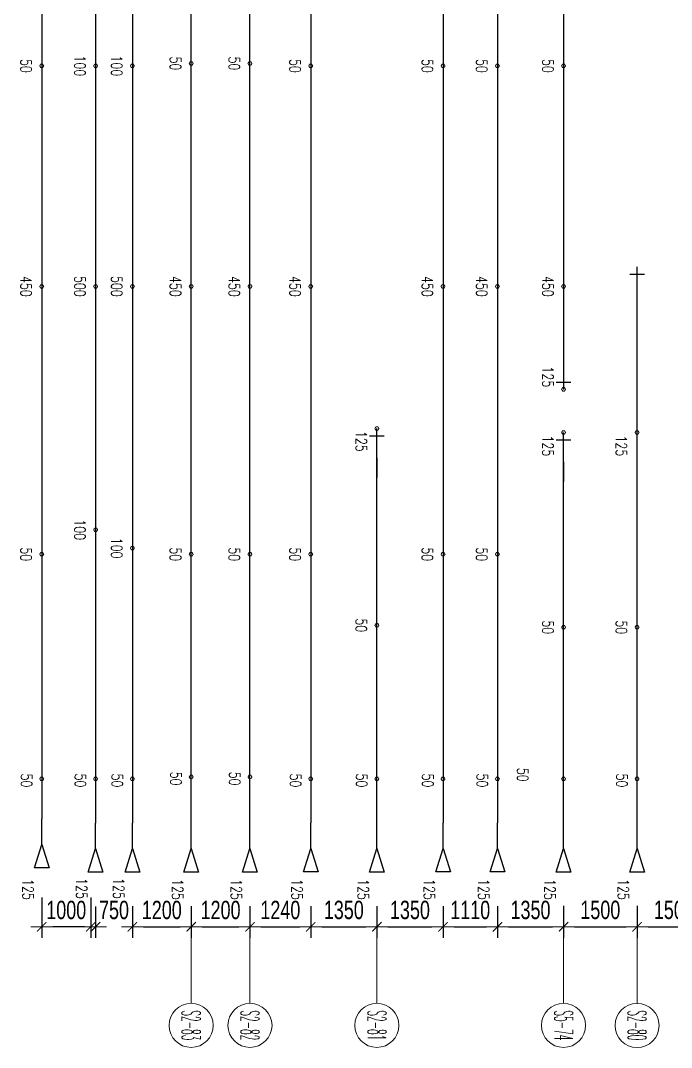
# Model space of a CAD drawing. Header units: millimetres. Extents: x 131629 to 589785, y -24154 to 45581.
# Drawn here: x 507718 to 521002, y 3670 to 24625 of the extents above; entities that cross this region are included whole.
import ezdxf
from ezdxf.enums import TextEntityAlignment as Align

# ---------------------------------------------------------------- set-up
doc = ezdxf.new("R2010")
doc.units = ezdxf.units.MM
doc.layers.get('0').update_dxf_attribs({"lineweight": 20})
doc.layers.get('Defpoints').update_dxf_attribs({"color": 151, "lineweight": 9})
doc.layers.add('ARES_TAG', color=3, linetype='Continuous')
doc.layers.add('NDC_S_TENDON', color=10, linetype='Continuous')
doc.layers.add('Current_plane_Column', color=7, linetype='Continuous', true_color=0x4b00ff)
for name, color, linetype, lineweight in [('NDC_S-ANNO', 7, 'Continuous', 20), ('NDC_S-TENDON', 6, 'Continuous', 35), ('NDC_S_DIM', 1, 'Continuous', 15), ('NDC_S_SYMBOL', 1, 'Continuous', 15)]:
    doc.layers.add(name, color=color, linetype=linetype, lineweight=lineweight)
doc.styles.add('ARES_ROMANS_0.36', font='romans.shx', dxfattribs={"width": 0.36, "bigfont": 'vns.shx'})
doc.styles.add('ARIAL', font='arial.ttf', dxfattribs={"width": 0.7})
doc.styles.add('NDC_ANNO', font='', dxfattribs={"width": 0.8})
doc.styles.get('NDC_ANNO').set_extended_font_data('Dotum')
doc.dimstyles.new('NDC_dim_150', dxfattribs={"dimscale": 150, "dimtxt": 2.5, "dimasz": 1.5, "dimexe": 1.5, "dimexo": 2.5, "dimgap": 1, "dimtad": 1, "dimdec": 0, "dimzin": 0, "dimdsep": 46, "dimtxsty": 'ARIAL', "dimblk": 'DIMMARK', "dimcen": 0.09, "dimdle": 1.2, "dimclrd": 1, "dimclre": 1, "dimclrt": 3, "dimadec": 0, "dimazin": 0, "dimtfac": 1, "dimtdec": 0, "dimtix": 1, "dimtofl": 0, "dimtmove": 0, "dimatfit": 3, "dimfxl": 4, "dimfxlon": 1, "dimtolj": 1, "dimtzin": 0, "dimarcsym": 0})

# ---------------------------------------------------------------- blocks, each defined once
blk = doc.blocks.new('*U564')
at = {"layer": 'NDC_S_TENDON'}
blk.add_line((2787, 0), (26089, 0), dxfattribs=at)
blk.add_lwpolyline([(26609, 0), (27089, 150), (27089, -150), (26609, 0), (26089, 0)], dxfattribs=at)
at = {"layer": 'ARES_TAG', "style": 'ARES_ROMANS_0.36', "width": 0.36}
blk.add_attdef('S3', text='', height=375, dxfattribs=at).set_placement((-10591, 0), align=Align.MIDDLE_CENTER)
blk = doc.blocks.new('*U560')
at = {"layer": 'NDC_S_SYMBOL', "color": 3}
blk.add_line((-20343, 0), (-18843, 0), dxfattribs=at)
blk.add_circle((-20793, 0), 450, dxfattribs=at)
at = {"layer": 'NDC_S_TENDON'}
for p, q in [((-16664, 0), (-3144, 0)), ((-3144, 0), (2787, 0))]:
    blk.add_line(p, q, dxfattribs=at)
blk.add_lwpolyline([(-17184, 0), (-17664, 150), (-17664, -150), (-17184, 0), (-16664, 0)], dxfattribs=at)
at = {"layer": 'ARES_TAG', "style": 'ARES_ROMANS_0.36', "width": 0.36}
blk.add_attdef('S3', text='', height=375, dxfattribs=at).set_placement((-20793, 0), align=Align.MIDDLE_CENTER)
blk = doc.blocks.new('*U561')
at = {"layer": 'NDC_S_SYMBOL', "color": 3}
blk.add_line((-20343, 0), (-18843, 0), dxfattribs=at)
blk.add_circle((-20793, 0), 450, dxfattribs=at)
at = {"layer": 'NDC_S_TENDON'}
for p, q in [((-16664, 0), (-3144, 0)), ((-3144, 0), (2787, 0))]:
    blk.add_line(p, q, dxfattribs=at)
blk.add_lwpolyline([(-17184, 0), (-17664, 150), (-17664, -150), (-17184, 0), (-16664, 0)], dxfattribs=at)
at = {"layer": 'ARES_TAG', "style": 'ARES_ROMANS_0.36', "width": 0.36}
blk.add_attdef('S3', text='', height=375, dxfattribs=at).set_placement((-20793, 0), align=Align.MIDDLE_CENTER)
blk = doc.blocks.new('*U558')
at = {"layer": 'NDC_S_SYMBOL', "color": 3}
blk.add_line((-8263, 0), (-6763, 0), dxfattribs=at)
blk.add_circle((-8713, 0), 450, dxfattribs=at)
at = {"layer": 'NDC_S_TENDON'}
for p, q in [((-4584, 0), (-3144, 0)), ((-3144, 0), (2787, 0)), ((2787, 0), (2386, 0)), ((2386, 0), (3386, 0)), ((3236, -150), (3236, 150))]:
    blk.add_line(p, q, dxfattribs=at)
blk.add_lwpolyline([(-5104, 0), (-5584, 150), (-5584, -150), (-5104, 0), (-4584, 0)], dxfattribs=at)
at = {"layer": 'ARES_TAG', "style": 'ARES_ROMANS_0.36', "width": 0.36}
blk.add_attdef('S3', text='', height=375, dxfattribs=at).set_placement((-8713, 0), align=Align.MIDDLE_CENTER)
blk = doc.blocks.new('*U559')
at = {"layer": 'NDC_S_TENDON'}
for p, q in [((2787, 0), (14387, 0)), ((14387, 0), (15387, 0)), ((15237, -150), (15237, 150))]:
    blk.add_line(p, q, dxfattribs=at)
at = {"layer": 'ARES_TAG', "style": 'ARES_ROMANS_0.36', "width": 0.36}
blk.add_attdef('S3', text='', height=375, dxfattribs=at).set_placement((-12643, 0), align=Align.MIDDLE_CENTER)
blk = doc.blocks.new('*U556')
at = {"layer": 'NDC_S_SYMBOL', "color": 3}
blk.add_line((-8343, 0), (-6843, 0), dxfattribs=at)
blk.add_circle((-8793, 0), 450, dxfattribs=at)
at = {"layer": 'NDC_S_TENDON'}
for p, q in [((-4664, 0), (-3144, 0)), ((-3144, 0), (2787, 0)), ((2787, 0), (2386, 0)), ((2386, 0), (3386, 0)), ((3236, -150), (3236, 150))]:
    blk.add_line(p, q, dxfattribs=at)
blk.add_lwpolyline([(-5184, 0), (-5664, 150), (-5664, -150), (-5184, 0), (-4664, 0)], dxfattribs=at)
at = {"layer": 'ARES_TAG', "style": 'ARES_ROMANS_0.36', "width": 0.36}
blk.add_attdef('S3', text='', height=375, dxfattribs=at).set_placement((-8793, 0), align=Align.MIDDLE_CENTER)
blk = doc.blocks.new('*U512')
at = {"layer": 'NDC_S_TENDON'}
blk.add_line((2787, 0), (26236, 0), dxfattribs=at)
blk.add_lwpolyline([(26756, 0), (27236, 150), (27236, -150), (26756, 0), (26236, 0)], dxfattribs=at)
at = {"layer": 'ARES_TAG', "style": 'ARES_ROMANS_0.36', "width": 0.36}
blk.add_attdef('S3', text='', height=375, dxfattribs=at).set_placement((-10643, 0), align=Align.MIDDLE_CENTER)
blk = doc.blocks.new('*U513')
at = {"layer": 'NDC_S_TENDON'}
blk.add_line((2787, 0), (26237, 0), dxfattribs=at)
blk.add_lwpolyline([(26757, 0), (27237, 150), (27237, -150), (26757, 0), (26237, 0)], dxfattribs=at)
at = {"layer": 'ARES_TAG', "style": 'ARES_ROMANS_0.36', "width": 0.36}
blk.add_attdef('S3', text='', height=375, dxfattribs=at).set_placement((-10643, 0), align=Align.MIDDLE_CENTER)
blk = doc.blocks.new('*U514')
at = {"layer": 'NDC_S_TENDON'}
blk.add_line((2787, 0), (26237, 0), dxfattribs=at)
blk.add_lwpolyline([(26757, 0), (27237, 150), (27237, -150), (26757, 0), (26237, 0)], dxfattribs=at)
at = {"layer": 'ARES_TAG', "style": 'ARES_ROMANS_0.36', "width": 0.36}
blk.add_attdef('S3', text='', height=375, dxfattribs=at).set_placement((-10643, 0), align=Align.MIDDLE_CENTER)
blk = doc.blocks.new('*U527')
at = {"layer": 'NDC_S_SYMBOL', "color": 3}
blk.add_line((-8344, 0), (-6844, 0), dxfattribs=at)
blk.add_circle((-8794, 0), 450, dxfattribs=at)
at = {"layer": 'NDC_S_TENDON'}
for p, q in [((-4664, 0), (-3144, 0)), ((-3144, 0), (2787, 0)), ((2787, 0), (5686, 0)), ((5686, 0), (6686, 0)), ((6536, -150), (6536, 150))]:
    blk.add_line(p, q, dxfattribs=at)
blk.add_lwpolyline([(-5184, 0), (-5664, 150), (-5664, -150), (-5184, 0), (-4664, 0)], dxfattribs=at)
at = {"layer": 'ARES_TAG', "style": 'ARES_ROMANS_0.36', "width": 0.36}
blk.add_attdef('S3', text='', height=375, dxfattribs=at).set_placement((-8794, 0), align=Align.MIDDLE_CENTER)
blk = doc.blocks.new('*U521')
at = {"layer": 'NDC_S_TENDON'}
blk.add_line((2787, 0), (26236, 0), dxfattribs=at)
blk.add_lwpolyline([(26756, 0), (27236, 150), (27236, -150), (26756, 0), (26236, 0)], dxfattribs=at)
at = {"layer": 'ARES_TAG', "style": 'ARES_ROMANS_0.36', "width": 0.36}
blk.add_attdef('S3', text='', height=375, dxfattribs=at).set_placement((-10643, 0), align=Align.MIDDLE_CENTER)
blk = doc.blocks.new('*U522')
at = {"layer": 'NDC_S_TENDON'}
blk.add_line((2787, 0), (26236, 0), dxfattribs=at)
blk.add_lwpolyline([(26756, 0), (27236, 150), (27236, -150), (26756, 0), (26236, 0)], dxfattribs=at)
at = {"layer": 'ARES_TAG', "style": 'ARES_ROMANS_0.36', "width": 0.36}
blk.add_attdef('S3', text='', height=375, dxfattribs=at).set_placement((-10643, 0), align=Align.MIDDLE_CENTER)
blk = doc.blocks.new('TDY')
at = {"layer": 'NDC_S-TENDON', "linetype": 'Continuous'}
for points, elevation in [([(2490, 14250, 20, 20, 0), (2470, 14285, 20, 20, 0), (2430, 14285, 20, 20, 0), (2410, 14250, 20, 20, 0), (2430, 14215, 20, 20, 0), (2470, 14215, 20, 20, 0)], 2800), ([(2490, 14250, 20, 20, 0), (2470, 14285, 20, 20, 0), (2430, 14285, 20, 20, 0), (2410, 14250, 20, 20, 0), (2430, 14215, 20, 20, 0), (2470, 14215, 20, 20, 0)], 2800), ([(3690, 14250, 20, 20, 0), (3670, 14285, 20, 20, 0), (3630, 14285, 20, 20, 0), (3610, 14250, 20, 20, 0), (3630, 14215, 20, 20, 0), (3670, 14215, 20, 20, 0)], 2800), ([(3690, 14250, 20, 20, 0), (3670, 14285, 20, 20, 0), (3630, 14285, 20, 20, 0), (3610, 14250, 20, 20, 0), (3630, 14215, 20, 20, 0), (3670, 14215, 20, 20, 0)], 2800), ([(-560, 14200, 20, 20, 0), (-580, 14235, 20, 20, 0), (-620, 14235, 20, 20, 0), (-640, 14200, 20, 20, 0), (-620, 14165, 20, 20, 0), (-580, 14165, 20, 20, 0)], -20), ([(-560, 14200, 20, 20, 0), (-580, 14235, 20, 20, 0), (-620, 14235, 20, 20, 0), (-640, 14200, 20, 20, 0), (-620, 14165, 20, 20, 0), (-580, 14165, 20, 20, 0)], -20), ([(540, 14200, 20, 20, 0), (520, 14235, 20, 20, 0), (480, 14235, 20, 20, 0), (460, 14200, 20, 20, 0), (480, 14165, 20, 20, 0), (520, 14165, 20, 20, 0)], 2500), ([(540, 14200, 20, 20, 0), (520, 14235, 20, 20, 0), (480, 14235, 20, 20, 0), (460, 14200, 20, 20, 0), (480, 14165, 20, 20, 0), (520, 14165, 20, 20, 0)], 2500), ([(1290, 14200, 20, 20, 0), (1270, 14235, 20, 20, 0), (1230, 14235, 20, 20, 0), (1210, 14200, 20, 20, 0), (1230, 14165, 20, 20, 0), (1270, 14165, 20, 20, 0)], 2500), ([(1290, 14200, 20, 20, 0), (1270, 14235, 20, 20, 0), (1230, 14235, 20, 20, 0), (1210, 14200, 20, 20, 0), (1230, 14165, 20, 20, 0), (1270, 14165, 20, 20, 0)], 2500), ([(4930, 14200, 20, 20, 0), (4910, 14235, 20, 20, 0), (4870, 14235, 20, 20, 0), (4850, 14200, 20, 20, 0), (4870, 14165, 20, 20, 0), (4910, 14165, 20, 20, 0)], 2800), ([(4930, 14200, 20, 20, 0), (4910, 14235, 20, 20, 0), (4870, 14235, 20, 20, 0), (4850, 14200, 20, 20, 0), (4870, 14165, 20, 20, 0), (4910, 14165, 20, 20, 0)], 2800), ([(7630, 14200, 20, 20, 0), (7610, 14235, 20, 20, 0), (7570, 14235, 20, 20, 0), (7550, 14200, 20, 20, 0), (7570, 14165, 20, 20, 0), (7610, 14165, 20, 20, 0)], 2800), ([(7630, 14200, 20, 20, 0), (7610, 14235, 20, 20, 0), (7570, 14235, 20, 20, 0), (7550, 14200, 20, 20, 0), (7570, 14165, 20, 20, 0), (7610, 14165, 20, 20, 0)], 2800), ([(8740, 14200, 20, 20, 0), (8720, 14235, 20, 20, 0), (8680, 14235, 20, 20, 0), (8660, 14200, 20, 20, 0), (8680, 14165, 20, 20, 0), (8720, 14165, 20, 20, 0)], 2800), ([(8740, 14200, 20, 20, 0), (8720, 14235, 20, 20, 0), (8680, 14235, 20, 20, 0), (8660, 14200, 20, 20, 0), (8680, 14165, 20, 20, 0), (8720, 14165, 20, 20, 0)], 2800), ([(10090, 14200, 20, 20, 0), (10070, 14235, 20, 20, 0), (10030, 14235, 20, 20, 0), (10010, 14200, 20, 20, 0), (10030, 14165, 20, 20, 0), (10070, 14165, 20, 20, 0)], 2800), ([(10090, 14200, 20, 20, 0), (10070, 14235, 20, 20, 0), (10030, 14235, 20, 20, 0), (10010, 14200, 20, 20, 0), (10030, 14165, 20, 20, 0), (10070, 14165, 20, 20, 0)], 2800), ([(-560, 9700, 20, 20, 0), (-580, 9735, 20, 20, 0), (-620, 9735, 20, 20, 0), (-640, 9700, 20, 20, 0), (-620, 9665, 20, 20, 0), (-580, 9665, 20, 20, 0)], 130), ([(-560, 9700, 20, 20, 0), (-580, 9735, 20, 20, 0), (-620, 9735, 20, 20, 0), (-640, 9700, 20, 20, 0), (-620, 9665, 20, 20, 0), (-580, 9665, 20, 20, 0)], 130), ([(-560, 9700, 20, 20, 0), (-580, 9735, 20, 20, 0), (-620, 9735, 20, 20, 0), (-640, 9700, 20, 20, 0), (-620, 9665, 20, 20, 0), (-580, 9665, 20, 20, 0)], 130), ([(-560, 9700, 20, 20, 0), (-580, 9735, 20, 20, 0), (-620, 9735, 20, 20, 0), (-640, 9700, 20, 20, 0), (-620, 9665, 20, 20, 0), (-580, 9665, 20, 20, 0)], 130), ([(540, 9700, 20, 20, 0), (520, 9735, 20, 20, 0), (480, 9735, 20, 20, 0), (460, 9700, 20, 20, 0), (480, 9665, 20, 20, 0), (520, 9665, 20, 20, 0)], 2900), ([(540, 9700, 20, 20, 0), (520, 9735, 20, 20, 0), (480, 9735, 20, 20, 0), (460, 9700, 20, 20, 0), (480, 9665, 20, 20, 0), (520, 9665, 20, 20, 0)], 2900), ([(540, 9700, 20, 20, 0), (520, 9735, 20, 20, 0), (480, 9735, 20, 20, 0), (460, 9700, 20, 20, 0), (480, 9665, 20, 20, 0), (520, 9665, 20, 20, 0)], 2900), ([(540, 9700, 20, 20, 0), (520, 9735, 20, 20, 0), (480, 9735, 20, 20, 0), (460, 9700, 20, 20, 0), (480, 9665, 20, 20, 0), (520, 9665, 20, 20, 0)], 2900), ([(1290, 9700, 20, 20, 0), (1270, 9735, 20, 20, 0), (1230, 9735, 20, 20, 0), (1210, 9700, 20, 20, 0), (1230, 9665, 20, 20, 0), (1270, 9665, 20, 20, 0)], 2900), ([(1290, 9700, 20, 20, 0), (1270, 9735, 20, 20, 0), (1230, 9735, 20, 20, 0), (1210, 9700, 20, 20, 0), (1230, 9665, 20, 20, 0), (1270, 9665, 20, 20, 0)], 2900), ([(1290, 9700, 20, 20, 0), (1270, 9735, 20, 20, 0), (1230, 9735, 20, 20, 0), (1210, 9700, 20, 20, 0), (1230, 9665, 20, 20, 0), (1270, 9665, 20, 20, 0)], 2900), ([(1290, 9700, 20, 20, 0), (1270, 9735, 20, 20, 0), (1230, 9735, 20, 20, 0), (1210, 9700, 20, 20, 0), (1230, 9665, 20, 20, 0), (1270, 9665, 20, 20, 0)], 2900), ([(2490, 9700, 20, 20, 0), (2470, 9735, 20, 20, 0), (2430, 9735, 20, 20, 0), (2410, 9700, 20, 20, 0), (2430, 9665, 20, 20, 0), (2470, 9665, 20, 20, 0)], 2950), ([(2490, 9700, 20, 20, 0), (2470, 9735, 20, 20, 0), (2430, 9735, 20, 20, 0), (2410, 9700, 20, 20, 0), (2430, 9665, 20, 20, 0), (2470, 9665, 20, 20, 0)], 2950), ([(2490, 9700, 20, 20, 0), (2470, 9735, 20, 20, 0), (2430, 9735, 20, 20, 0), (2410, 9700, 20, 20, 0), (2430, 9665, 20, 20, 0), (2470, 9665, 20, 20, 0)], 2950), ([(2490, 9700, 20, 20, 0), (2470, 9735, 20, 20, 0), (2430, 9735, 20, 20, 0), (2410, 9700, 20, 20, 0), (2430, 9665, 20, 20, 0), (2470, 9665, 20, 20, 0)], 2950), ([(3690, 9700, 20, 20, 0), (3670, 9735, 20, 20, 0), (3630, 9735, 20, 20, 0), (3610, 9700, 20, 20, 0), (3630, 9665, 20, 20, 0), (3670, 9665, 20, 20, 0)], 2950), ([(3690, 9700, 20, 20, 0), (3670, 9735, 20, 20, 0), (3630, 9735, 20, 20, 0), (3610, 9700, 20, 20, 0), (3630, 9665, 20, 20, 0), (3670, 9665, 20, 20, 0)], 2950), ([(3690, 9700, 20, 20, 0), (3670, 9735, 20, 20, 0), (3630, 9735, 20, 20, 0), (3610, 9700, 20, 20, 0), (3630, 9665, 20, 20, 0), (3670, 9665, 20, 20, 0)], 2950), ([(3690, 9700, 20, 20, 0), (3670, 9735, 20, 20, 0), (3630, 9735, 20, 20, 0), (3610, 9700, 20, 20, 0), (3630, 9665, 20, 20, 0), (3670, 9665, 20, 20, 0)], 2950), ([(4930, 9700, 20, 20, 0), (4910, 9735, 20, 20, 0), (4870, 9735, 20, 20, 0), (4850, 9700, 20, 20, 0), (4870, 9665, 20, 20, 0), (4910, 9665, 20, 20, 0)], 2950), ([(4930, 9700, 20, 20, 0), (4910, 9735, 20, 20, 0), (4870, 9735, 20, 20, 0), (4850, 9700, 20, 20, 0), (4870, 9665, 20, 20, 0), (4910, 9665, 20, 20, 0)], 2950), ([(4930, 9700, 20, 20, 0), (4910, 9735, 20, 20, 0), (4870, 9735, 20, 20, 0), (4850, 9700, 20, 20, 0), (4870, 9665, 20, 20, 0), (4910, 9665, 20, 20, 0)], 2950), ([(4930, 9700, 20, 20, 0), (4910, 9735, 20, 20, 0), (4870, 9735, 20, 20, 0), (4850, 9700, 20, 20, 0), (4870, 9665, 20, 20, 0), (4910, 9665, 20, 20, 0)], 2950), ([(7630, 9700, 20, 20, 0), (7610, 9735, 20, 20, 0), (7570, 9735, 20, 20, 0), (7550, 9700, 20, 20, 0), (7570, 9665, 20, 20, 0), (7610, 9665, 20, 20, 0)], 2950), ([(7630, 9700, 20, 20, 0), (7610, 9735, 20, 20, 0), (7570, 9735, 20, 20, 0), (7550, 9700, 20, 20, 0), (7570, 9665, 20, 20, 0), (7610, 9665, 20, 20, 0)], 2950), ([(7630, 9700, 20, 20, 0), (7610, 9735, 20, 20, 0), (7570, 9735, 20, 20, 0), (7550, 9700, 20, 20, 0), (7570, 9665, 20, 20, 0), (7610, 9665, 20, 20, 0)], 2950), ([(7630, 9700, 20, 20, 0), (7610, 9735, 20, 20, 0), (7570, 9735, 20, 20, 0), (7550, 9700, 20, 20, 0), (7570, 9665, 20, 20, 0), (7610, 9665, 20, 20, 0)], 2950), ([(8740, 9700, 20, 20, 0), (8720, 9735, 20, 20, 0), (8680, 9735, 20, 20, 0), (8660, 9700, 20, 20, 0), (8680, 9665, 20, 20, 0), (8720, 9665, 20, 20, 0)], 2950), ([(8740, 9700, 20, 20, 0), (8720, 9735, 20, 20, 0), (8680, 9735, 20, 20, 0), (8660, 9700, 20, 20, 0), (8680, 9665, 20, 20, 0), (8720, 9665, 20, 20, 0)], 2950), ([(8740, 9700, 20, 20, 0), (8720, 9735, 20, 20, 0), (8680, 9735, 20, 20, 0), (8660, 9700, 20, 20, 0), (8680, 9665, 20, 20, 0), (8720, 9665, 20, 20, 0)], 2950), ([(8740, 9700, 20, 20, 0), (8720, 9735, 20, 20, 0), (8680, 9735, 20, 20, 0), (8660, 9700, 20, 20, 0), (8680, 9665, 20, 20, 0), (8720, 9665, 20, 20, 0)], 2950), ([(10090, 9700, 20, 20, 0), (10070, 9735, 20, 20, 0), (10030, 9735, 20, 20, 0), (10010, 9700, 20, 20, 0), (10030, 9665, 20, 20, 0), (10070, 9665, 20, 20, 0)], 2950), ([(10090, 9700, 20, 20, 0), (10070, 9735, 20, 20, 0), (10030, 9735, 20, 20, 0), (10010, 9700, 20, 20, 0), (10030, 9665, 20, 20, 0), (10070, 9665, 20, 20, 0)], 2950), ([(10090, 9700, 20, 20, 0), (10070, 9735, 20, 20, 0), (10030, 9735, 20, 20, 0), (10010, 9700, 20, 20, 0), (10030, 9665, 20, 20, 0), (10070, 9665, 20, 20, 0)], 2950), ([(10090, 9700, 20, 20, 0), (10070, 9735, 20, 20, 0), (10030, 9735, 20, 20, 0), (10010, 9700, 20, 20, 0), (10030, 9665, 20, 20, 0), (10070, 9665, 20, 20, 0)], 2950), ([(10090, 7600, 20, 20, 0), (10070, 7634, 20, 20, 0), (10030, 7634, 20, 20, 0), (10010, 7600, 20, 20, 0), (10030, 7565, 20, 20, 0), (10070, 7565, 20, 20, 0)], 2875), ([(10090, 7600, 20, 20, 0), (10070, 7634, 20, 20, 0), (10030, 7634, 20, 20, 0), (10010, 7600, 20, 20, 0), (10030, 7565, 20, 20, 0), (10070, 7565, 20, 20, 0)], 2875), ([(6280, 6800, 20, 20, 0), (6260, 6835, 20, 20, 0), (6220, 6835, 20, 20, 0), (6200, 6800, 20, 20, 0), (6220, 6765, 20, 20, 0), (6260, 6765, 20, 20, 0)], 2875), ([(6280, 6800, 20, 20, 0), (6260, 6835, 20, 20, 0), (6220, 6835, 20, 20, 0), (6200, 6800, 20, 20, 0), (6220, 6765, 20, 20, 0), (6260, 6765, 20, 20, 0)], 2875), ([(10090, 6720, 20, 20, 0), (10070, 6755, 20, 20, 0), (10030, 6755, 20, 20, 0), (10010, 6720, 20, 20, 0), (10030, 6685, 20, 20, 0), (10070, 6685, 20, 20, 0)], 2875), ([(10090, 6720, 20, 20, 0), (10070, 6755, 20, 20, 0), (10030, 6755, 20, 20, 0), (10010, 6720, 20, 20, 0), (10030, 6685, 20, 20, 0), (10070, 6685, 20, 20, 0)], 2875), ([(11590, 6720, 20, 20, 0), (11570, 6755, 20, 20, 0), (11530, 6755, 20, 20, 0), (11510, 6720, 20, 20, 0), (11530, 6685, 20, 20, 0), (11570, 6685, 20, 20, 0)], 2875), ([(11590, 6720, 20, 20, 0), (11570, 6755, 20, 20, 0), (11530, 6755, 20, 20, 0), (11510, 6720, 20, 20, 0), (11530, 6685, 20, 20, 0), (11570, 6685, 20, 20, 0)], 2875), ([(540, 4735, 20, 20, 0), (520, 4770, 20, 20, 0), (480, 4770, 20, 20, 0), (460, 4735, 20, 20, 0), (480, 4700, 20, 20, 0), (520, 4700, 20, 20, 0)], 2500), ([(540, 4735, 20, 20, 0), (520, 4770, 20, 20, 0), (480, 4770, 20, 20, 0), (460, 4735, 20, 20, 0), (480, 4700, 20, 20, 0), (520, 4700, 20, 20, 0)], 2500), ([(1290, 4360, 20, 20, 0), (1270, 4395, 20, 20, 0), (1230, 4395, 20, 20, 0), (1210, 4360, 20, 20, 0), (1230, 4325, 20, 20, 0), (1270, 4325, 20, 20, 0)], 2500), ([(1290, 4360, 20, 20, 0), (1270, 4395, 20, 20, 0), (1230, 4395, 20, 20, 0), (1210, 4360, 20, 20, 0), (1230, 4325, 20, 20, 0), (1270, 4325, 20, 20, 0)], 2500), ([(-560, 4235, 20, 20, 0), (-580, 4270, 20, 20, 0), (-620, 4270, 20, 20, 0), (-640, 4235, 20, 20, 0), (-620, 4200, 20, 20, 0), (-580, 4200, 20, 20, 0)], -20), ([(-560, 4235, 20, 20, 0), (-580, 4270, 20, 20, 0), (-620, 4270, 20, 20, 0), (-640, 4235, 20, 20, 0), (-620, 4200, 20, 20, 0), (-580, 4200, 20, 20, 0)], -20), ([(2490, 4235, 20, 20, 0), (2470, 4270, 20, 20, 0), (2430, 4270, 20, 20, 0), (2410, 4235, 20, 20, 0), (2430, 4200, 20, 20, 0), (2470, 4200, 20, 20, 0)], 2800), ([(2490, 4235, 20, 20, 0), (2470, 4270, 20, 20, 0), (2430, 4270, 20, 20, 0), (2410, 4235, 20, 20, 0), (2430, 4200, 20, 20, 0), (2470, 4200, 20, 20, 0)], 2800), ([(3690, 4235, 20, 20, 0), (3670, 4270, 20, 20, 0), (3630, 4270, 20, 20, 0), (3610, 4235, 20, 20, 0), (3630, 4200, 20, 20, 0), (3670, 4200, 20, 20, 0)], 2800), ([(3690, 4235, 20, 20, 0), (3670, 4270, 20, 20, 0), (3630, 4270, 20, 20, 0), (3610, 4235, 20, 20, 0), (3630, 4200, 20, 20, 0), (3670, 4200, 20, 20, 0)], 2800), ([(4930, 4235, 20, 20, 0), (4910, 4270, 20, 20, 0), (4870, 4270, 20, 20, 0), (4850, 4235, 20, 20, 0), (4870, 4200, 20, 20, 0), (4910, 4200, 20, 20, 0)], 2800), ([(4930, 4235, 20, 20, 0), (4910, 4270, 20, 20, 0), (4870, 4270, 20, 20, 0), (4850, 4235, 20, 20, 0), (4870, 4200, 20, 20, 0), (4910, 4200, 20, 20, 0)], 2800), ([(7630, 4235, 20, 20, 0), (7610, 4270, 20, 20, 0), (7570, 4270, 20, 20, 0), (7550, 4235, 20, 20, 0), (7570, 4200, 20, 20, 0), (7610, 4200, 20, 20, 0)], 2800), ([(7630, 4235, 20, 20, 0), (7610, 4270, 20, 20, 0), (7570, 4270, 20, 20, 0), (7550, 4235, 20, 20, 0), (7570, 4200, 20, 20, 0), (7610, 4200, 20, 20, 0)], 2800), ([(8740, 4235, 20, 20, 0), (8720, 4270, 20, 20, 0), (8680, 4270, 20, 20, 0), (8660, 4235, 20, 20, 0), (8680, 4200, 20, 20, 0), (8720, 4200, 20, 20, 0)], 2800), ([(8740, 4235, 20, 20, 0), (8720, 4270, 20, 20, 0), (8680, 4270, 20, 20, 0), (8660, 4235, 20, 20, 0), (8680, 4200, 20, 20, 0), (8720, 4200, 20, 20, 0)], 2800), ([(6280, 2785, 20, 20, 0), (6260, 2820, 20, 20, 0), (6220, 2820, 20, 20, 0), (6200, 2785, 20, 20, 0), (6220, 2750, 20, 20, 0), (6260, 2750, 20, 20, 0)], 2800), ([(6280, 2785, 20, 20, 0), (6260, 2820, 20, 20, 0), (6220, 2820, 20, 20, 0), (6200, 2785, 20, 20, 0), (6220, 2750, 20, 20, 0), (6260, 2750, 20, 20, 0)], 2800), ([(10090, 2745, 20, 20, 0), (10070, 2780, 20, 20, 0), (10030, 2780, 20, 20, 0), (10010, 2745, 20, 20, 0), (10030, 2710, 20, 20, 0), (10070, 2710, 20, 20, 0)], 2800), ([(10090, 2745, 20, 20, 0), (10070, 2780, 20, 20, 0), (10030, 2780, 20, 20, 0), (10010, 2745, 20, 20, 0), (10030, 2710, 20, 20, 0), (10070, 2710, 20, 20, 0)], 2800), ([(11590, 2745, 20, 20, 0), (11570, 2780, 20, 20, 0), (11530, 2780, 20, 20, 0), (11510, 2745, 20, 20, 0), (11530, 2710, 20, 20, 0), (11570, 2710, 20, 20, 0)], 2800), ([(11590, 2745, 20, 20, 0), (11570, 2780, 20, 20, 0), (11530, 2780, 20, 20, 0), (11510, 2745, 20, 20, 0), (11530, 2710, 20, 20, 0), (11570, 2710, 20, 20, 0)], 2800), ([(-560, -350, 20, 20, 0), (-580, -315, 20, 20, 0), (-620, -315, 20, 20, 0), (-640, -350, 20, 20, 0), (-620, -385, 20, 20, 0), (-580, -385, 20, 20, 0)], 54), ([(-560, -350, 20, 20, 0), (-580, -315, 20, 20, 0), (-620, -315, 20, 20, 0), (-640, -350, 20, 20, 0), (-620, -385, 20, 20, 0), (-580, -385, 20, 20, 0)], 54), ([(540, -350, 20, 20, 0), (520, -315, 20, 20, 0), (480, -315, 20, 20, 0), (460, -350, 20, 20, 0), (480, -385, 20, 20, 0), (520, -385, 20, 20, 0)], 2874), ([(540, -350, 20, 20, 0), (520, -315, 20, 20, 0), (480, -315, 20, 20, 0), (460, -350, 20, 20, 0), (480, -385, 20, 20, 0), (520, -385, 20, 20, 0)], 2874), ([(1290, -350, 20, 20, 0), (1270, -315, 20, 20, 0), (1230, -315, 20, 20, 0), (1210, -350, 20, 20, 0), (1230, -385, 20, 20, 0), (1270, -385, 20, 20, 0)], 2867), ([(1290, -350, 20, 20, 0), (1270, -315, 20, 20, 0), (1230, -315, 20, 20, 0), (1210, -350, 20, 20, 0), (1230, -385, 20, 20, 0), (1270, -385, 20, 20, 0)], 2867), ([(2490, -311, 20, 20, 0), (2470, -276, 20, 20, 0), (2430, -276, 20, 20, 0), (2410, -311, 20, 20, 0), (2430, -345, 20, 20, 0), (2470, -345, 20, 20, 0)], 2869), ([(2490, -311, 20, 20, 0), (2470, -276, 20, 20, 0), (2430, -276, 20, 20, 0), (2410, -311, 20, 20, 0), (2430, -345, 20, 20, 0), (2470, -345, 20, 20, 0)], 2869), ([(3690, -311, 20, 20, 0), (3670, -276, 20, 20, 0), (3630, -276, 20, 20, 0), (3610, -311, 20, 20, 0), (3630, -345, 20, 20, 0), (3670, -345, 20, 20, 0)], 2869), ([(3690, -311, 20, 20, 0), (3670, -276, 20, 20, 0), (3630, -276, 20, 20, 0), (3610, -311, 20, 20, 0), (3630, -345, 20, 20, 0), (3670, -345, 20, 20, 0)], 2869), ([(4930, -350, 20, 20, 0), (4910, -315, 20, 20, 0), (4870, -315, 20, 20, 0), (4850, -350, 20, 20, 0), (4870, -385, 20, 20, 0), (4910, -385, 20, 20, 0)], 2875), ([(4930, -350, 20, 20, 0), (4910, -315, 20, 20, 0), (4870, -315, 20, 20, 0), (4850, -350, 20, 20, 0), (4870, -385, 20, 20, 0), (4910, -385, 20, 20, 0)], 2875), ([(6280, -350, 20, 20, 0), (6260, -315, 20, 20, 0), (6220, -315, 20, 20, 0), (6200, -350, 20, 20, 0), (6220, -385, 20, 20, 0), (6260, -385, 20, 20, 0)], 2875), ([(6280, -350, 20, 20, 0), (6260, -315, 20, 20, 0), (6220, -315, 20, 20, 0), (6200, -350, 20, 20, 0), (6220, -385, 20, 20, 0), (6260, -385, 20, 20, 0)], 2875), ([(7630, -350, 20, 20, 0), (7610, -315, 20, 20, 0), (7570, -315, 20, 20, 0), (7550, -350, 20, 20, 0), (7570, -385, 20, 20, 0), (7610, -385, 20, 20, 0)], 2875), ([(7630, -350, 20, 20, 0), (7610, -315, 20, 20, 0), (7570, -315, 20, 20, 0), (7550, -350, 20, 20, 0), (7570, -385, 20, 20, 0), (7610, -385, 20, 20, 0)], 2875), ([(8740, -350, 20, 20, 0), (8720, -315, 20, 20, 0), (8680, -315, 20, 20, 0), (8660, -350, 20, 20, 0), (8680, -385, 20, 20, 0), (8720, -385, 20, 20, 0)], 2875), ([(8740, -350, 20, 20, 0), (8720, -315, 20, 20, 0), (8680, -315, 20, 20, 0), (8660, -350, 20, 20, 0), (8680, -385, 20, 20, 0), (8720, -385, 20, 20, 0)], 2875), ([(10090, -350, 20, 20, 0), (10070, -315, 20, 20, 0), (10030, -315, 20, 20, 0), (10010, -350, 20, 20, 0), (10030, -385, 20, 20, 0), (10070, -385, 20, 20, 0)], -2867), ([(10090, -350, 20, 20, 0), (10070, -315, 20, 20, 0), (10030, -315, 20, 20, 0), (10010, -350, 20, 20, 0), (10030, -385, 20, 20, 0), (10070, -385, 20, 20, 0)], -2867), ([(11590, -350, 20, 20, 0), (11570, -315, 20, 20, 0), (11530, -315, 20, 20, 0), (11510, -350, 20, 20, 0), (11530, -385, 20, 20, 0), (11570, -385, 20, 20, 0)], 2), ([(11590, -350, 20, 20, 0), (11570, -315, 20, 20, 0), (11530, -315, 20, 20, 0), (11510, -350, 20, 20, 0), (11530, -385, 20, 20, 0), (11570, -385, 20, 20, 0)], 2)]:
    blk.add_lwpolyline(points, format="xyseb", close=True, dxfattribs=dict(at, elevation=elevation))
at = {"rotation": 270}
for name, p in [('*U514', (500, 24987, 2874)), ('*U513', (1250, 24987, 2867)), ('*U512', (4890, 24987, 2875)), ('*U522', (7590, 24987, 2875)), ('*U521', (8700, 24987, 2875)), ('*U559', (10050, 22986, 2875)), ('*U564', (-600, 24922, 54))]:
    blk.add_blockref(name, p, dxfattribs=at)
ref = blk.add_blockref('*U560', (2450, 15414, 2875), dxfattribs=dict(xscale=-1, rotation=270))
ref.add_attrib('S3', 'S2-83', dxfattribs={"layer": 'ARES_TAG', "height": 375, "rotation": 270, "style": 'ARES_ROMANS_0.36', "width": 0.36}).set_placement((2450, -5379, 2875), align=Align.MIDDLE_CENTER)
ref = blk.add_blockref('*U561', (3650, 15414, 2875), dxfattribs=dict(xscale=-1, rotation=270))
ref.add_attrib('S3', 'S2-82', dxfattribs={"layer": 'ARES_TAG', "height": 375, "rotation": 270, "style": 'ARES_ROMANS_0.36', "width": 0.36}).set_placement((3650, -5379, 2875), align=Align.MIDDLE_CENTER)
ref = blk.add_blockref('*U527', (11550, 3414, 2870), dxfattribs=dict(xscale=-1, rotation=270))
ref.add_attrib('S3', 'S2-80', dxfattribs={"layer": 'ARES_TAG', "height": 375, "rotation": 270, "style": 'ARES_ROMANS_0.36', "width": 0.36}).set_placement((11550, -5380, 2870), align=Align.MIDDLE_CENTER)
ref = blk.add_blockref('*U556', (6240, 3414, 2875), dxfattribs=dict(xscale=-1, rotation=270))
ref.add_attrib('S3', 'S2-81', dxfattribs={"layer": 'ARES_TAG', "height": 375, "rotation": 270, "style": 'ARES_ROMANS_0.36', "width": 0.36}).set_placement((6240, -5379, 2875), align=Align.MIDDLE_CENTER)
ref = blk.add_blockref('*U558', (10050, 3334, 2875), dxfattribs=dict(xscale=-1, rotation=270))
ref.add_attrib('S3', 'S5-74', dxfattribs={"layer": 'ARES_TAG', "height": 375, "rotation": 270, "style": 'ARES_ROMANS_0.36', "width": 0.36}).set_placement((10050, -5379, 2875), align=Align.MIDDLE_CENTER)
at = {"layer": 'NDC_S-ANNO', "linetype": 'Continuous', "char_height": 225, "attachment_point": 5, "rotation": 270, "line_spacing_factor": 0.75, "style": 'NDC_ANNO'}
for s, insert in [('\\FSTANDARD.shx;50', (-920, 14200, -20)), ('\\FSTANDARD.shx;100', (180, 14200, 2500)), ('\\FSTANDARD.shx;100', (930, 14200, 2500)), ('\\FSTANDARD.shx;50', (2130, 14250, 2800)), ('\\FSTANDARD.shx;50', (3330, 14250, 2800)), ('\\FSTANDARD.shx;50', (4570, 14200, 2800)), ('\\FSTANDARD.shx;50', (7270, 14200, 2800)), ('\\FSTANDARD.shx;50', (8380, 14200, 2800)), ('\\FSTANDARD.shx;50', (9730, 14200, 2800)), ('\\FSTANDARD.shx;450', (-920, 9700, 130)), ('\\FSTANDARD.shx;500', (180, 9700, 2900)), ('\\FSTANDARD.shx;500', (930, 9700, 2900)), ('\\FSTANDARD.shx;450', (2130, 9700, 2950)), ('\\FSTANDARD.shx;450', (3330, 9700, 2950)), ('\\FSTANDARD.shx;450', (4570, 9700, 2950)), ('\\FSTANDARD.shx;450', (7270, 9700, 2950)), ('\\FSTANDARD.shx;450', (8380, 9700, 2950)), ('\\FSTANDARD.shx;450', (9730, 9700, 2950)), ('\\FSTANDARD.shx;125', (9730, 7854, 2875)), ('\\FSTANDARD.shx;125', (5920, 6538, 2875)), ('\\FSTANDARD.shx;125', (9730, 6445, 2875)), ('\\FSTANDARD.shx;125', (11230, 6445, 2875)), ('\\FSTANDARD.shx;100', (180, 4735, 2500)), ('\\FSTANDARD.shx;100', (930, 4360, 2500)), ('\\FSTANDARD.shx;50', (-920, 4235, -20)), ('\\FSTANDARD.shx;50', (2130, 4235, 2800)), ('\\FSTANDARD.shx;50', (3330, 4235, 2800)), ('\\FSTANDARD.shx;50', (4570, 4235, 2800)), ('\\FSTANDARD.shx;50', (7270, 4235, 2800)), ('\\FSTANDARD.shx;50', (8380, 4235, 2800)), ('\\FSTANDARD.shx;50', (5920, 2785, 2800)), ('\\FSTANDARD.shx;50', (9730, 2745, 2800)), ('\\FSTANDARD.shx;50', (11230, 2745, 2800)), ('\\FSTANDARD.shx;50', (9218, -265)), ('\\FSTANDARD.shx;50', (-910, -382, 71)), ('\\FSTANDARD.shx;50', (190, -382, 2891)), ('\\FSTANDARD.shx;50', (940, -382, 2883)), ('\\FSTANDARD.shx;50', (2140, -343, 2886)), ('\\FSTANDARD.shx;50', (3340, -343, 2886)), ('\\FSTANDARD.shx;50', (4580, -382, 2892)), ('\\FSTANDARD.shx;50', (5930, -382, 2892)), ('\\FSTANDARD.shx;50', (7280, -382, 2892)), ('\\FSTANDARD.shx;50', (8390, -382, 2892)), ('\\FSTANDARD.shx;50', (11240, -382, 19)), ('\\FSTANDARD.shx;125', (-878, -2605, -2820)), ('\\FSTANDARD.shx;125', (215, -2587, -1)), ('\\FSTANDARD.shx;125', (972, -2587, -1)), ('\\FSTANDARD.shx;125', (2172, -2605)), ('\\FSTANDARD.shx;125', (3372, -2605)), ('\\FSTANDARD.shx;125', (4612, -2605)), ('\\FSTANDARD.shx;125', (5962, -2605)), ('\\FSTANDARD.shx;125', (7312, -2605)), ('\\FSTANDARD.shx;125', (8422, -2605)), ('\\FSTANDARD.shx;125', (9772, -2605)), ('\\FSTANDARD.shx;125', (11272, -2605))]:
    blk.add_mtext(s, dxfattribs=dict(at, insert=insert))
blk = doc.blocks.new('DIMMARK')
at = {"layer": 'NDC_S_DIM', "color": 1}
blk.add_line((-1.5, 0), (1, 0), dxfattribs=at)
at = {"layer": 'NDC_S_DIM', "color": 2, "const_width": 0.1}
blk.add_lwpolyline([(-0.424, -0.424), (0.424, 0.424)], dxfattribs=at)
blk = doc.blocks.new('*D1021')
at = {"layer": 'Defpoints', "color": 0, "ltscale": 100, "transparency": 16777216}
for p in [(508150, 9556, 54), (509150, 9494), (508150, 6132)]:
    blk.add_point(p, dxfattribs=at)
at = {"layer": 'NDC_S_DIM', "color": 1, "lineweight": -2, "ltscale": 100, "transparency": 16777216}
for p, q in [((508150, 6732), (508150, 5907)), ((509150, 6732), (509150, 5907)), ((508925, 6132), (508375, 6132))]:
    blk.add_line(p, q, dxfattribs=at)
at = {"layer": 'NDC_S_DIM', "color": 1, "lineweight": -2, "ltscale": 100, "transparency": 16777216, "xscale": 225, "yscale": 225, "zscale": 225, "rotation": 180}
blk.add_blockref('DIMMARK', (508150, 6132), dxfattribs=at)
at = {"layer": 'NDC_S_DIM', "color": 1, "lineweight": -2, "ltscale": 100, "transparency": 16777216, "xscale": 225, "yscale": 225, "zscale": 225}
blk.add_blockref('DIMMARK', (509150, 6132), dxfattribs=at)
at = {"layer": 'NDC_S_DIM', "color": 3, "ltscale": 100, "transparency": 16777216, "insert": (508650, 6473), "char_height": 375, "attachment_point": 5, "style": 'ARIAL'}
blk.add_mtext('\\A1;1000', dxfattribs=at)
blk = doc.blocks.new('*D1022')
at = {"layer": 'Defpoints', "color": 0, "ltscale": 100, "transparency": 16777216}
for p in [(509250, 9441, 2875), (510000, 9477, 2875), (510000, 6132)]:
    blk.add_point(p, dxfattribs=at)
at = {"layer": 'NDC_S_DIM', "color": 1, "lineweight": -2, "ltscale": 100, "transparency": 16777216}
for p, q in [((509250, 6547), (509250, 5907)), ((510000, 6550), (510000, 5907)), ((509025, 6132), (508800, 6132)), ((510225, 6132), (510450, 6132))]:
    blk.add_line(p, q, dxfattribs=at)
at = {"layer": 'NDC_S_DIM', "color": 1, "lineweight": -2, "ltscale": 100, "transparency": 16777216, "xscale": 225, "yscale": 225, "zscale": 225}
blk.add_blockref('DIMMARK', (509250, 6132), dxfattribs=at)
at = {"layer": 'NDC_S_DIM', "color": 1, "lineweight": -2, "ltscale": 100, "transparency": 16777216, "xscale": 225, "yscale": 225, "zscale": 225, "rotation": 180}
blk.add_blockref('DIMMARK', (510000, 6132), dxfattribs=at)
at = {"layer": 'NDC_S_DIM', "color": 3, "ltscale": 100, "transparency": 16777216, "insert": (509625, 6473), "char_height": 375, "attachment_point": 5, "style": 'ARIAL'}
blk.add_mtext('\\A1;750', dxfattribs=at)
blk = doc.blocks.new('*D1023')
at = {"layer": 'Defpoints', "color": 0, "ltscale": 100, "transparency": 16777216}
for p in [(510000, 9477, 2875), (511200, 9567, 2875), (511200, 6132)]:
    blk.add_point(p, dxfattribs=at)
at = {"layer": 'NDC_S_DIM', "color": 1, "lineweight": -2, "ltscale": 100, "transparency": 16777216}
for p, q in [((510000, 6550), (510000, 5907)), ((511200, 6556), (511200, 5907)), ((510225, 6132), (510975, 6132))]:
    blk.add_line(p, q, dxfattribs=at)
at = {"layer": 'NDC_S_DIM', "color": 1, "lineweight": -2, "ltscale": 100, "transparency": 16777216, "xscale": 225, "yscale": 225, "zscale": 225, "rotation": 180}
blk.add_blockref('DIMMARK', (510000, 6132), dxfattribs=at)
at = {"layer": 'NDC_S_DIM', "color": 1, "lineweight": -2, "ltscale": 100, "transparency": 16777216, "xscale": 225, "yscale": 225, "zscale": 225}
blk.add_blockref('DIMMARK', (511200, 6132), dxfattribs=at)
at = {"layer": 'NDC_S_DIM', "color": 3, "ltscale": 100, "transparency": 16777216, "insert": (510600, 6473), "char_height": 375, "attachment_point": 5, "style": 'ARIAL'}
blk.add_mtext('\\A1;1200', dxfattribs=at)
blk = doc.blocks.new('*D1024')
at = {"layer": 'Defpoints', "color": 0, "ltscale": 100, "transparency": 16777216}
for p in [(511200, 9567, 2875), (512400, 9567, 2875), (512400, 6132)]:
    blk.add_point(p, dxfattribs=at)
at = {"layer": 'NDC_S_DIM', "color": 1, "lineweight": -2, "ltscale": 100, "transparency": 16777216}
for p, q in [((511200, 6556), (511200, 5907)), ((512400, 6556), (512400, 5907)), ((511425, 6132), (512175, 6132))]:
    blk.add_line(p, q, dxfattribs=at)
at = {"layer": 'NDC_S_DIM', "color": 1, "lineweight": -2, "ltscale": 100, "transparency": 16777216, "xscale": 225, "yscale": 225, "zscale": 225, "rotation": 180}
blk.add_blockref('DIMMARK', (511200, 6132), dxfattribs=at)
at = {"layer": 'NDC_S_DIM', "color": 1, "lineweight": -2, "ltscale": 100, "transparency": 16777216, "xscale": 225, "yscale": 225, "zscale": 225}
blk.add_blockref('DIMMARK', (512400, 6132), dxfattribs=at)
at = {"layer": 'NDC_S_DIM', "color": 3, "ltscale": 100, "transparency": 16777216, "insert": (511800, 6473), "char_height": 375, "attachment_point": 5, "style": 'ARIAL'}
blk.add_mtext('\\A1;1200', dxfattribs=at)
blk = doc.blocks.new('*D1025')
at = {"layer": 'Defpoints', "color": 0, "ltscale": 100, "transparency": 16777216}
for p in [(512400, 9567, 2875), (513640, 9567, 2875), (513640, 6132)]:
    blk.add_point(p, dxfattribs=at)
at = {"layer": 'NDC_S_DIM', "color": 1, "lineweight": -2, "ltscale": 100, "transparency": 16777216}
for p, q in [((512400, 6556), (512400, 5907)), ((513640, 6556), (513640, 5907)), ((512625, 6132), (513415, 6132))]:
    blk.add_line(p, q, dxfattribs=at)
at = {"layer": 'NDC_S_DIM', "color": 1, "lineweight": -2, "ltscale": 100, "transparency": 16777216, "xscale": 225, "yscale": 225, "zscale": 225, "rotation": 180}
blk.add_blockref('DIMMARK', (512400, 6132), dxfattribs=at)
at = {"layer": 'NDC_S_DIM', "color": 1, "lineweight": -2, "ltscale": 100, "transparency": 16777216, "xscale": 225, "yscale": 225, "zscale": 225}
blk.add_blockref('DIMMARK', (513640, 6132), dxfattribs=at)
at = {"layer": 'NDC_S_DIM', "color": 3, "ltscale": 100, "transparency": 16777216, "insert": (513020, 6473), "char_height": 375, "attachment_point": 5, "style": 'ARIAL'}
blk.add_mtext('\\A1;1240', dxfattribs=at)
blk = doc.blocks.new('*D1026')
at = {"layer": 'Defpoints', "color": 0, "ltscale": 100, "transparency": 16777216}
for p in [(513640, 9567, 2875), (514990, 9567, 2875), (514990, 6132)]:
    blk.add_point(p, dxfattribs=at)
at = {"layer": 'NDC_S_DIM', "color": 1, "lineweight": -2, "ltscale": 100, "transparency": 16777216}
for p, q in [((513640, 6556), (513640, 5907)), ((514990, 6556), (514990, 5907)), ((513865, 6132), (514765, 6132))]:
    blk.add_line(p, q, dxfattribs=at)
at = {"layer": 'NDC_S_DIM', "color": 1, "lineweight": -2, "ltscale": 100, "transparency": 16777216, "xscale": 225, "yscale": 225, "zscale": 225, "rotation": 180}
blk.add_blockref('DIMMARK', (513640, 6132), dxfattribs=at)
at = {"layer": 'NDC_S_DIM', "color": 1, "lineweight": -2, "ltscale": 100, "transparency": 16777216, "xscale": 225, "yscale": 225, "zscale": 225}
blk.add_blockref('DIMMARK', (514990, 6132), dxfattribs=at)
at = {"layer": 'NDC_S_DIM', "color": 3, "ltscale": 100, "transparency": 16777216, "insert": (514315, 6474), "char_height": 375, "attachment_point": 5, "style": 'ARIAL'}
blk.add_mtext('\\A1;1350', dxfattribs=at)
blk = doc.blocks.new('*D1027')
at = {"layer": 'Defpoints', "color": 0, "ltscale": 100, "transparency": 16777216}
for p in [(514990, 9567, 2875), (516340, 9567, 2875), (516340, 6132)]:
    blk.add_point(p, dxfattribs=at)
at = {"layer": 'NDC_S_DIM', "color": 1, "lineweight": -2, "ltscale": 100, "transparency": 16777216}
for p, q in [((514990, 6556), (514990, 5907)), ((516340, 6556), (516340, 5907)), ((515215, 6132), (516115, 6132))]:
    blk.add_line(p, q, dxfattribs=at)
at = {"layer": 'NDC_S_DIM', "color": 1, "lineweight": -2, "ltscale": 100, "transparency": 16777216, "xscale": 225, "yscale": 225, "zscale": 225, "rotation": 180}
blk.add_blockref('DIMMARK', (514990, 6132), dxfattribs=at)
at = {"layer": 'NDC_S_DIM', "color": 1, "lineweight": -2, "ltscale": 100, "transparency": 16777216, "xscale": 225, "yscale": 225, "zscale": 225}
blk.add_blockref('DIMMARK', (516340, 6132), dxfattribs=at)
at = {"layer": 'NDC_S_DIM', "color": 3, "ltscale": 100, "transparency": 16777216, "insert": (515665, 6474), "char_height": 375, "attachment_point": 5, "style": 'ARIAL'}
blk.add_mtext('\\A1;1350', dxfattribs=at)
blk = doc.blocks.new('*D1028')
at = {"layer": 'Defpoints', "color": 0, "ltscale": 100, "transparency": 16777216}
for p in [(516340, 9567, 2875), (517450, 9567, 2875), (517450, 6132)]:
    blk.add_point(p, dxfattribs=at)
at = {"layer": 'NDC_S_DIM', "color": 1, "lineweight": -2, "ltscale": 100, "transparency": 16777216}
for p, q in [((516340, 6556), (516340, 5907)), ((517450, 6556), (517450, 5907)), ((516565, 6132), (517225, 6132))]:
    blk.add_line(p, q, dxfattribs=at)
at = {"layer": 'NDC_S_DIM', "color": 1, "lineweight": -2, "ltscale": 100, "transparency": 16777216, "xscale": 225, "yscale": 225, "zscale": 225, "rotation": 180}
blk.add_blockref('DIMMARK', (516340, 6132), dxfattribs=at)
at = {"layer": 'NDC_S_DIM', "color": 1, "lineweight": -2, "ltscale": 100, "transparency": 16777216, "xscale": 225, "yscale": 225, "zscale": 225}
blk.add_blockref('DIMMARK', (517450, 6132), dxfattribs=at)
at = {"layer": 'NDC_S_DIM', "color": 3, "ltscale": 100, "transparency": 16777216, "insert": (516895, 6473), "char_height": 375, "attachment_point": 5, "style": 'ARIAL'}
blk.add_mtext('\\A1;1110', dxfattribs=at)
blk = doc.blocks.new('*D1029')
at = {"layer": 'Defpoints', "color": 0, "ltscale": 100, "transparency": 16777216}
for p in [(517450, 9567, 2875), (518800, 9567, 2875), (518800, 6132)]:
    blk.add_point(p, dxfattribs=at)
at = {"layer": 'NDC_S_DIM', "color": 1, "lineweight": -2, "ltscale": 100, "transparency": 16777216}
for p, q in [((517450, 6556), (517450, 5907)), ((518800, 6556), (518800, 5907)), ((517675, 6132), (518575, 6132))]:
    blk.add_line(p, q, dxfattribs=at)
at = {"layer": 'NDC_S_DIM', "color": 1, "lineweight": -2, "ltscale": 100, "transparency": 16777216, "xscale": 225, "yscale": 225, "zscale": 225, "rotation": 180}
blk.add_blockref('DIMMARK', (517450, 6132), dxfattribs=at)
at = {"layer": 'NDC_S_DIM', "color": 1, "lineweight": -2, "ltscale": 100, "transparency": 16777216, "xscale": 225, "yscale": 225, "zscale": 225}
blk.add_blockref('DIMMARK', (518800, 6132), dxfattribs=at)
at = {"layer": 'NDC_S_DIM', "color": 3, "ltscale": 100, "transparency": 16777216, "insert": (518125, 6474), "char_height": 375, "attachment_point": 5, "style": 'ARIAL'}
blk.add_mtext('\\A1;1350', dxfattribs=at)
blk = doc.blocks.new('*D1030')
at = {"layer": 'Defpoints', "color": 0, "ltscale": 100, "transparency": 16777216}
for p in [(518800, 9567, 2875), (520300, 9568, 2833), (520300, 6133)]:
    blk.add_point(p, dxfattribs=at)
at = {"layer": 'NDC_S_DIM', "color": 1, "lineweight": -2, "ltscale": 100, "transparency": 16777216}
for p, q in [((518800, 6557), (518800, 5908)), ((520300, 6561), (520300, 5908)), ((519025, 6133), (520075, 6133))]:
    blk.add_line(p, q, dxfattribs=at)
at = {"layer": 'NDC_S_DIM', "color": 1, "lineweight": -2, "ltscale": 100, "transparency": 16777216, "xscale": 225, "yscale": 225, "zscale": 225, "rotation": 180}
blk.add_blockref('DIMMARK', (518800, 6133), dxfattribs=at)
at = {"layer": 'NDC_S_DIM', "color": 1, "lineweight": -2, "ltscale": 100, "transparency": 16777216, "xscale": 225, "yscale": 225, "zscale": 225}
blk.add_blockref('DIMMARK', (520300, 6133), dxfattribs=at)
at = {"layer": 'NDC_S_DIM', "color": 3, "ltscale": 100, "transparency": 16777216, "insert": (519550, 6475), "char_height": 375, "attachment_point": 5, "style": 'ARIAL'}
blk.add_mtext('\\A1;1500', dxfattribs=at)
blk = doc.blocks.new('*D1031')
at = {"layer": 'Defpoints', "color": 0, "ltscale": 100, "transparency": 16777216}
for p in [(520300, 9568, 2833), (521800, 9567, 2801), (521800, 6133)]:
    blk.add_point(p, dxfattribs=at)
at = {"layer": 'NDC_S_DIM', "color": 1, "lineweight": -2, "ltscale": 100, "transparency": 16777216}
for p, q in [((520300, 6561), (520300, 5908)), ((521800, 6563), (521800, 5908)), ((520525, 6133), (521575, 6133))]:
    blk.add_line(p, q, dxfattribs=at)
at = {"layer": 'NDC_S_DIM', "color": 1, "lineweight": -2, "ltscale": 100, "transparency": 16777216, "xscale": 225, "yscale": 225, "zscale": 225, "rotation": 180}
blk.add_blockref('DIMMARK', (520300, 6133), dxfattribs=at)
at = {"layer": 'NDC_S_DIM', "color": 1, "lineweight": -2, "ltscale": 100, "transparency": 16777216, "xscale": 225, "yscale": 225, "zscale": 225}
blk.add_blockref('DIMMARK', (521800, 6133), dxfattribs=at)
at = {"layer": 'NDC_S_DIM', "color": 3, "ltscale": 100, "transparency": 16777216, "insert": (521050, 6475), "char_height": 375, "attachment_point": 5, "style": 'ARIAL'}
blk.add_mtext('\\A1;1500', dxfattribs=at)

msp = doc.modelspace()

# ---------------------------------------------------------------- block references
at = {"layer": 'Current_plane_Column'}
msp.add_blockref('TDY', (508750, 9500), dxfattribs=at)

# ---------------------------------------------------------------- dimensions: what is measured, and where the dimension line sits
at = {"layer": 'NDC_S_DIM', "ltscale": 100}
dim = msp.add_linear_dim(base=(508150, 6132), p1=(509150, 9494), p2=(508150, 9555.7, 54), dimstyle='NDC_dim_150', dxfattribs=at)
dim.commit()
dim.dimension.update_dxf_attribs({"geometry": '*D1021', "text_midpoint": (508650, 6132), "dimtype": 160})
for base, p1, p2, picture, middle in [((510000, 6132), (509250, 9441.4, 2875), (510000, 9477.1, 2875), '*D1022', (509625, 6473.4)), ((511200, 6132), (510000, 9477.1, 2875), (511200, 9566.7, 2875), '*D1023', (510600, 6473.4)), ((512400, 6132), (511200, 9566.7, 2875), (512400, 9566.7, 2875), '*D1024', (511800, 6473.4)), ((513640, 6132), (512400, 9566.7, 2875), (513640, 9566.7, 2875), '*D1025', (513020, 6473.4)), ((514990, 6132), (513640, 9566.7, 2875), (514990, 9566.7, 2875), '*D1026', (514315, 6473.6)), ((516340, 6132), (514990, 9566.7, 2875), (516340, 9566.7, 2875), '*D1027', (515665, 6473.6)), ((517450, 6132), (516340, 9566.7, 2875), (517450, 9566.7, 2875), '*D1028', (516895, 6473.4)), ((518800, 6132), (517450, 9566.7, 2875), (518800, 9566.7, 2875), '*D1029', (518125, 6473.6)), ((520300, 6133.3), (518800, 9566.7, 2875), (520300, 9568, 2832.5), '*D1030', (519550, 6474.8)), ((521800, 6133.3), (520300, 9568, 2832.5), (521800, 9566.9, 2801), '*D1031', (521050, 6474.8))]:
    dim = msp.add_linear_dim(base=base, p1=p1, p2=p2, dimstyle='NDC_dim_150', override={"dimtmove": 1}, dxfattribs=at)
    dim.commit()
    dim.dimension.update_dxf_attribs({"geometry": picture, "text_midpoint": middle})

doc.saveas('drawing.dxf')
